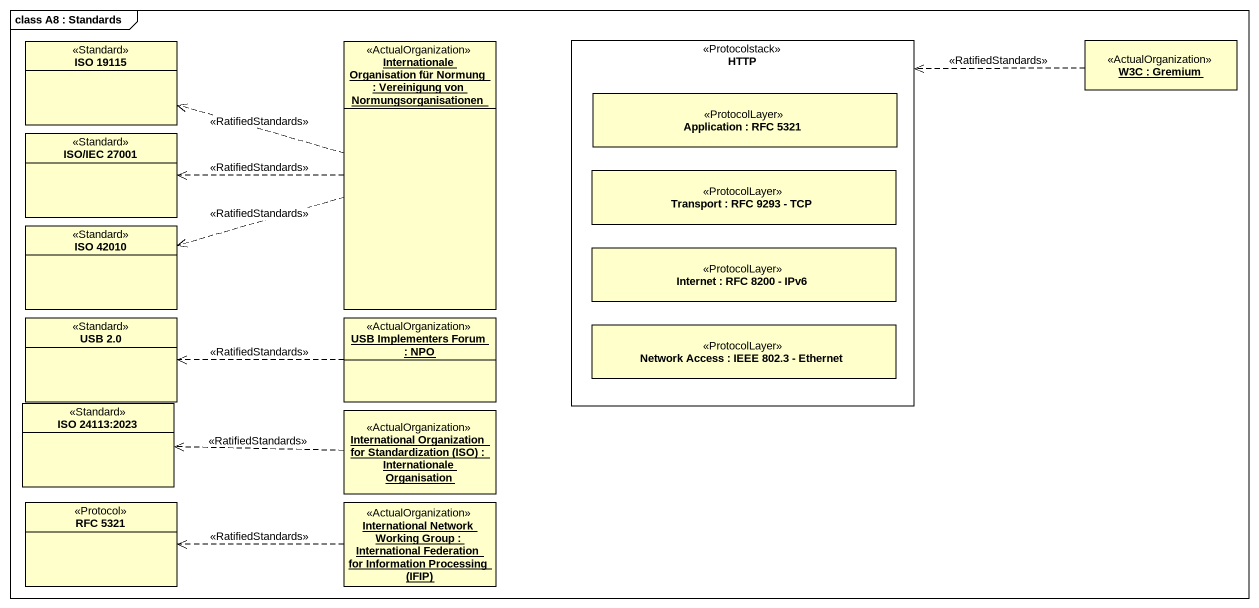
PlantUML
@startuml
mainframe class A8 : Standards
allowmixing
hide circle
hide empty members
class "ISO 19115" as ISO_19115 <<Standard>>
object "Internationale Organisation für Normung : Vereinigung von Normungsorganisationen" as Internationale_Organisation <<ActualOrganization>>
rectangle HTTP <<Protocolstack>> {
  rectangle "Application : RFC 5321" as Application <<ProtocolLayer>>
  rectangle "Transport : RFC 9293 - TCP" as Transport <<ProtocolLayer>>
  rectangle "Internet : RFC 8200 - IPv6" as Internet <<ProtocolLayer>>
  rectangle "Network Access : IEEE 802.3 - Ethernet" as Network_Access <<ProtocolLayer>>
}
object "W3C : Gremium" as W3C <<ActualOrganization>>
class "ISO/IEC 27001" as ISO_IEC_27001 <<Standard>>
class "ISO 42010" as ISO_42010 <<Standard>>
class "USB 2.0" as USB_2_0 <<Standard>>
object "USB Implementers Forum : NPO" as USB_Implementers_Forum <<ActualOrganization>>
class "ISO 24113:2023" as ISO_24113_2023 <<Standard>>
object "International Organization for Standardization (ISO) : Internationale Organisation" as International_Organization <<ActualOrganization>>
class "RFC 5321" as RFC_5321 <<Protocol>>
object "International Network Working Group : International Federation for Information Processing (IFIP)" as International_Network <<ActualOrganization>>
Internationale_Organisation .left.> ISO_19115 : <<RatifiedStandards>>
Internationale_Organisation .left.> ISO_IEC_27001 : <<RatifiedStandards>>
Internationale_Organisation .left.> ISO_42010 : <<RatifiedStandards>>
W3C .left.> HTTP : <<RatifiedStandards>>
USB_Implementers_Forum .left.> USB_2_0 : <<RatifiedStandards>>
International_Organization .left.> ISO_24113_2023 : <<RatifiedStandards>>
International_Network .left.> RFC_5321 : <<RatifiedStandards>>
@enduml
